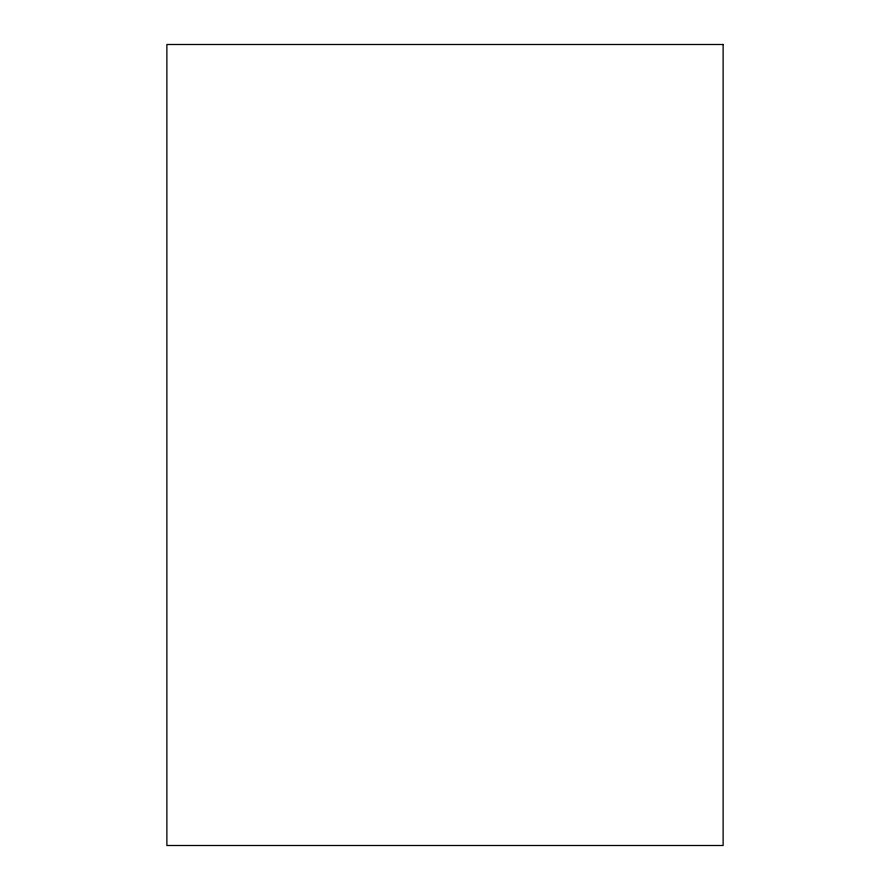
<?xml version="1.0" encoding="UTF-8"?>
<svg xmlns="http://www.w3.org/2000/svg" width="890" height="890" viewBox="0 0 890 890"><rect width="100%" height="100%" fill="white"/><g stroke="black" fill="none" stroke-linecap="round" stroke-linejoin="round"><path stroke-width="1.33" d="M723.125 44.5L166.875 44.5L166.875 845.5L723.125 845.5L723.125 44.5"/></g></svg>
